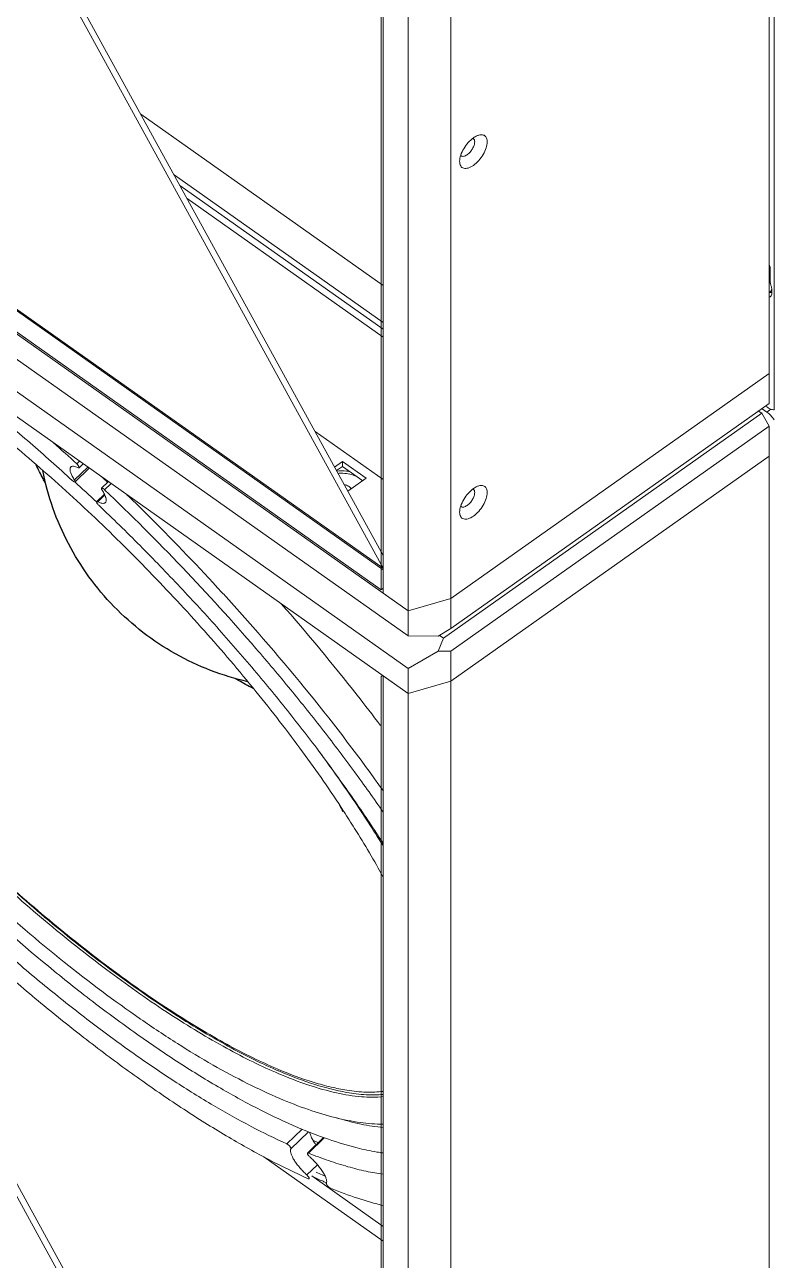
# Model space of a CAD drawing. Header units: millimetres. Extents: x 0 to 9253, y 0 to 2730.
# Drawn here: x 8681.7 to 8893.1, y 935.7 to 1284.4 of the extents above; entities that cross this region are included whole.
import ezdxf

# ---------------------------------------------------------------- set-up
doc = ezdxf.new("R2010")
doc.units = ezdxf.units.MM
doc.layers.get('0').update_dxf_attribs({"lineweight": 13})
doc.layers.add('INTFCLR_5754_1', color=7, linetype='Continuous')

msp = doc.modelspace()

# ---------------------------------------------------------------- linework, layer by layer
at = {"color": 7, "linetype": 'Continuous'}
for p, q in [((8482.14, 1678.85), (8782.83, 1131.02)), ((8482.14, 1678.85), (8782.83, 1131.02)), ((8482.14, 1678.85), (8782.83, 1131.02)), ((8782.83, 1134.6), (8485.35, 1676.58)), ((8782.83, 1134.6), (8485.35, 1676.58)), ((8782.83, 1134.6), (8485.35, 1676.58)), ((8893.14, 1175.73), (8893.14, 1538.48)), ((8891.73, 1528.22), (8891.73, 1177.5)), ((8891.73, 1185.98), (8891.73, 1528.22)), ((8891.73, 1177.5), (8891.73, 1528.22)), ((8782.27, 1124.95), (8782.27, 1466.06)), ((8782.83, 1123.98), (8782.83, 1466.23)), ((8782.83, 1466.23), (8782.83, 1123.98)), ((8782.83, 1123.98), (8782.83, 1466.22)), ((8801.92, 1114), (8801.92, 1464.72)), ((8801.92, 1464.72), (8801.92, 1114)), ((8801.92, 1464.72), (8801.92, 1114)), ((8789.9, 1461.22), (8789.9, 1111.91)), ((8789.9, 1461.22), (8789.9, 1111.91)), ((8789.9, 1111.91), (8789.9, 1461.22)), ((8789.9, 1118.98), (8468.17, 1346.48)), ((8789.9, 1118.98), (8468.17, 1346.48)), ((8468.17, 1346.48), (8789.9, 1118.98)), ((8480.9, 1344.52), (8782.83, 1131.02)), ((8480.9, 1344.52), (8782.83, 1131.02)), ((8480.9, 1344.52), (8782.83, 1131.02)), ((8481.16, 1343.89), (8782.83, 1130.58)), ((8481.16, 1343.89), (8782.83, 1130.57)), ((8481.16, 1343.89), (8782.83, 1130.58)), ((8468.17, 1339.41), (8789.9, 1111.91)), ((8789.9, 1111.91), (8468.17, 1339.41)), ((8789.9, 1111.91), (8468.17, 1339.41)), ((8475.81, 1341.65), (8782.27, 1124.95)), ((8789.9, 1102.72), (8468.17, 1330.22)), ((8468.17, 1323.15), (8789.9, 1095.65)), ((8482.14, 1313.27), (8782.83, 765.44)), ((8782.83, 769.02), (8485.35, 1311)), ((8714.43, 1259.21), (8782.83, 1210.85)), ((8782.83, 1210.85), (8714.43, 1259.21)), ((8782.83, 1210.85), (8714.43, 1259.21)), ((8782.83, 1200.36), (8723.84, 1242.07)), ((8782.83, 1200.36), (8723.84, 1242.07)), ((8782.83, 1200.36), (8723.84, 1242.07)), ((8725.51, 1239.04), (8782.83, 1198.5)), ((8725.51, 1239.04), (8782.83, 1198.5)), ((8725.51, 1239.03), (8782.83, 1198.5)), ((8782.83, 1196.26), (8727.53, 1235.36)), ((8782.83, 1196.25), (8727.53, 1235.36)), ((8782.83, 1196.26), (8727.53, 1235.36)), ((8891.73, 1216.09), (8891.9, 1216.21)), ((8891.73, 1216.09), (8891.9, 1216.21)), ((8892.01, 1215.42), (8892.01, 1211.81)), ((8892.01, 1211.81), (8892.01, 1215.42)), ((8892.5, 1208.71), (8892.5, 1209.42)), ((8892.5, 1209.42), (8892.5, 1208.71)), ((8801.92, 1122.48), (8891.73, 1185.98)), ((8891.73, 1185.98), (8801.92, 1122.48)), ((8891.73, 1185.98), (8801.92, 1122.48)), ((8801.92, 1114), (8891.73, 1177.5)), ((8891.73, 1177.5), (8801.92, 1114)), ((8891.73, 1177.5), (8801.92, 1114)), ((8888.73, 1175.38), (8889.61, 1174.76)), ((8891.02, 1175.11), (8889.68, 1176.05)), ((8890.69, 1176.76), (8891.02, 1176.53)), ((8891.02, 1176.53), (8890.69, 1176.76)), ((8891.02, 1175.11), (8892.16, 1175.91)), ((8889.61, 1174.76), (8799.8, 1111.26)), ((8891.73, 1171.13), (8889.61, 1174.76)), ((8782.83, 1156.02), (8763.61, 1169.61)), ((8763.61, 1169.61), (8782.83, 1156.02)), ((8763.61, 1169.61), (8782.83, 1156.02)), ((8891.73, 1171.13), (8801.92, 1107.63)), ((8891.73, 1171.13), (8891.73, 1162.65)), ((8801.92, 1099.15), (8891.73, 1162.65)), ((8801.92, 1099.15), (8891.73, 1162.65)), ((8891.73, 820.41), (8891.73, 1162.65)), ((8695.76, 1155.93), (8699.51, 1159.56)), ((8699.91, 1159.28), (8695.91, 1155.4)), ((8696.43, 1160.45), (8697.2, 1161.2)), ((8698.18, 1160.5), (8697.04, 1159.39)), ((8771.34, 1161.15), (8769.12, 1159.58)), ((8769.12, 1159.58), (8771.34, 1161.15)), ((8769.12, 1159.58), (8771.34, 1161.15)), ((8771.34, 1159.74), (8769.68, 1158.56)), ((8769.68, 1158.56), (8771.34, 1159.74)), ((8769.68, 1158.56), (8771.34, 1159.73)), ((8778.06, 1156.4), (8771.34, 1161.15)), ((8771.34, 1161.15), (8771.34, 1159.74)), ((8771.34, 1159.73), (8771.34, 1161.15)), ((8771.34, 1161.15), (8778.06, 1156.4)), ((8771.34, 1159.74), (8771.34, 1161.15)), ((8771.34, 1161.15), (8778.06, 1156.4)), ((8777.06, 1155.69), (8771.34, 1159.74)), ((8771.34, 1159.74), (8777.06, 1155.69)), ((8771.34, 1159.73), (8777.06, 1155.69)), ((8695.94, 1155.45), (8695.91, 1155.4)), ((8705.28, 1155.39), (8703.41, 1153.57)), ((8704.23, 1153.16), (8706.06, 1154.93)), ((8705.29, 1155.42), (8704.87, 1155.82)), ((8772.88, 1152.74), (8778.06, 1156.4)), ((8778.06, 1156.4), (8772.88, 1152.73)), ((8778.06, 1156.4), (8772.88, 1152.74)), ((8704.2, 1151.92), (8702.04, 1149.81)), ((8702.34, 1149.78), (8704.31, 1151.69)), ((8701.93, 1149.7), (8702.02, 1149.62)), ((8701.94, 1149.72), (8702.03, 1149.64)), ((8702.34, 1149.78), (8702.66, 1149.63)), ((8782.83, 1125.35), (8782.27, 1124.95)), ((8789.9, 1118.98), (8782.83, 1123.98)), ((8801.92, 1122.48), (8789.9, 1118.98)), ((8801.92, 1122.48), (8789.9, 1118.98)), ((8801.92, 1122.48), (8789.9, 1118.98)), ((8798.32, 1111.89), (8801.92, 1114)), ((8798.32, 1111.89), (8801.92, 1114)), ((8801.92, 1114), (8798.32, 1111.89)), ((8798.32, 1111.89), (8789.9, 1111.91)), ((8789.9, 1111.91), (8798.32, 1111.89)), ((8789.9, 1111.91), (8798.32, 1111.89)), ((8798.32, 1107.65), (8799.8, 1111.26)), ((8799.8, 1111.26), (8798.64, 1112.08)), ((8789.9, 1102.72), (8798.32, 1107.65)), ((8801.92, 1107.63), (8798.32, 1107.65)), ((8801.92, 1099.15), (8801.92, 1107.63)), ((8789.9, 1102.72), (8789.9, 1095.65)), ((8782.67, 1100.77), (8782.27, 1100.48)), ((8782.27, 759.37), (8782.27, 1100.48)), ((8789.9, 1095.65), (8782.83, 1100.65)), ((8782.83, 758.41), (8782.83, 1100.65)), ((8789.9, 1095.65), (8801.92, 1099.15)), ((8801.92, 1099.15), (8789.9, 1095.65)), ((8801.92, 1099.15), (8801.92, 748.42)), ((8789.9, 1095.65), (8789.9, 746.34)), ((8771.64, 1062.47), (8771.7, 1062.37)), ((8771.68, 1062.45), (8771.74, 1062.35)), ((8755.67, 968.54), (8759.97, 972.71)), ((8756.8, 967.14), (8761.8, 971.99)), ((8765.99, 970.34), (8761.48, 965.97)), ((8761.72, 965.96), (8766.18, 970.28)), ((8756.81, 967.17), (8756.8, 967.14)), ((8749.15, 964.89), (8782.83, 941.08)), ((8761.3, 959.77), (8764.29, 962.67)), ((8782.83, 945.24), (8762.69, 959.49))]:
    msp.add_line(p, q, dxfattribs=at)
for centre, radius, start, end in [((8807.81, 1251.68), 0.764, 54.7788, 65.313), ((8807.81, 1251.68), 0.764, 54.7788, 65.313), ((8805.23, 1248.03), 0.764, 224.2411, 234.697), ((8805.23, 1248.03), 0.764, 224.2411, 234.697), ((8887.13, 1208.93), 6.19, 37.8598, 41.9574), ((8887.13, 1208.93), 6.19, 37.8598, 41.9574), ((8290.56, 718.6), 599.97, 47.43116, 48.27938), ((8330.51, 756.09), 541.21, 46.6623, 47.54), ((8318.73, 744.41), 563.98, 46.7566, 47.0053), ((8807.81, 1152.69), 0.764, 54.7788, 65.313), ((8807.81, 1152.69), 0.764, 54.7788, 65.313), ((8701.92, 1148.93), 0.95, 63.8008, 66.8671), ((8805.23, 1149.04), 0.764, 224.2411, 234.697), ((8805.23, 1149.04), 0.764, 224.2411, 234.697), ((8266.98, 693.06), 638.08, 42.35499, 42.50849), ((8805.59, 1111.31), 133.59, 246.5584, 246.926), ((8805.91, 1111.85), 133.5, 246.5335, 246.9259), ((8835.02, 1126.65), 172.8, 245.3712, 245.9421), ((8833.78, 1117.38), 171.7, 245.9945, 246.6), ((8831.09, 1111.2), 164.97, 246.6029, 246.9262)]:
    msp.add_arc(centre, radius, start, end, dxfattribs=at)
for points, knots in [([(8808.29, 1252.5), (8807.74, 1252.11), (8806.72, 1251.16), (8805.5, 1249.48), (8804.66, 1247.68), (8804.4, 1246.43), (8804.4, 1245.86)], [0, 0, 0, 0, 0.253701, 0.524646, 0.782308, 1, 1, 1, 1]), ([(8808.29, 1252.5), (8807.74, 1252.11), (8806.72, 1251.16), (8805.5, 1249.48), (8804.66, 1247.68), (8804.4, 1246.43), (8804.4, 1245.86)], [0, 0, 0, 0, 0.253701, 0.524646, 0.782308, 1, 1, 1, 1]), ([(8808.64, 1251.36), (8808.64, 1251.55), (8808.6, 1251.91), (8808.38, 1252.21), (8808.25, 1252.31)], [0, 0, 0, 0, 0.549302, 1, 1, 1, 1]), ([(8808.64, 1251.36), (8808.64, 1251.55), (8808.6, 1251.91), (8808.38, 1252.21), (8808.25, 1252.31)], [0, 0, 0, 0, 0.549302, 1, 1, 1, 1]), ([(8809.58, 1253.19), (8809.48, 1253.15), (8809.02, 1252.97), (8808.6, 1252.71), (8808.29, 1252.5)], [0, 0, 0, 0, 0.231252, 1, 1, 1, 1]), ([(8809.58, 1253.19), (8809.48, 1253.15), (8809.02, 1252.97), (8808.6, 1252.71), (8808.29, 1252.5)], [0, 0, 0, 0, 0.231252, 1, 1, 1, 1]), ([(8812.18, 1251.36), (8812.18, 1251.71), (8812.1, 1252.37), (8811.52, 1253.18), (8810.57, 1253.45), (8809.92, 1253.31), (8809.58, 1253.19)], [0, 0, 0, 0, 0.274851, 0.500018, 0.725179, 1, 1, 1, 1]), ([(8812.18, 1251.36), (8812.18, 1251.71), (8812.1, 1252.37), (8811.52, 1253.18), (8810.57, 1253.45), (8809.92, 1253.31), (8809.58, 1253.19)], [0, 0, 0, 0, 0.274851, 0.500018, 0.725179, 1, 1, 1, 1]), ([(8806.52, 1247.73), (8806.82, 1247.95), (8807.38, 1248.47), (8808.04, 1249.38), (8808.5, 1250.36), (8808.64, 1251.04), (8808.64, 1251.36)], [0, 0, 0, 0, 0.253664, 0.52465, 0.78234, 1, 1, 1, 1]), ([(8806.52, 1247.73), (8806.82, 1247.95), (8807.38, 1248.47), (8808.04, 1249.38), (8808.5, 1250.36), (8808.64, 1251.04), (8808.64, 1251.36)], [0, 0, 0, 0, 0.253664, 0.52465, 0.78234, 1, 1, 1, 1]), ([(8808.29, 1244.72), (8808.84, 1245.1), (8809.86, 1246.06), (8811.08, 1247.74), (8811.92, 1249.53), (8812.18, 1250.78), (8812.18, 1251.36)], [0, 0, 0, 0, 0.253701, 0.524646, 0.782308, 1, 1, 1, 1]), ([(8808.29, 1244.72), (8808.84, 1245.1), (8809.86, 1246.06), (8811.08, 1247.74), (8811.92, 1249.53), (8812.18, 1250.78), (8812.18, 1251.36)], [0, 0, 0, 0, 0.253701, 0.524646, 0.782308, 1, 1, 1, 1]), ([(8804.4, 1245.86), (8804.4, 1245.62), (8804.44, 1245.18), (8804.65, 1244.58), (8805.03, 1244.13), (8805.55, 1243.87), (8806.16, 1243.82), (8807.13, 1244), (8807.83, 1244.4), (8808.29, 1244.72)], [0, 0, 0, 0, 0.132214, 0.246897, 0.349689, 0.450966, 0.56152, 0.688704, 1, 1, 1, 1]), ([(8804.4, 1245.86), (8804.4, 1245.62), (8804.44, 1245.18), (8804.65, 1244.58), (8805.03, 1244.13), (8805.55, 1243.87), (8806.16, 1243.82), (8807.13, 1244), (8807.83, 1244.4), (8808.29, 1244.72)], [0, 0, 0, 0, 0.132214, 0.246897, 0.349689, 0.450966, 0.56152, 0.688704, 1, 1, 1, 1]), ([(8804.79, 1247.41), (8804.89, 1247.34), (8805.14, 1247.24), (8805.58, 1247.27), (8806.05, 1247.44), (8806.36, 1247.62), (8806.52, 1247.73)], [0, 0, 0, 0, 0.195685, 0.419998, 0.68823, 1, 1, 1, 1]), ([(8804.79, 1247.41), (8804.89, 1247.34), (8805.14, 1247.24), (8805.58, 1247.27), (8806.05, 1247.44), (8806.36, 1247.62), (8806.52, 1247.73)], [0, 0, 0, 0, 0.195685, 0.419998, 0.68823, 1, 1, 1, 1]), ([(8695.13, 1155.78), (8691.21, 1159.38), (8683.36, 1166.38), (8671.45, 1176.4), (8659.61, 1185.73), (8647.94, 1194.31), (8636.54, 1202.07), (8625.5, 1208.95), (8614.92, 1214.88), (8607.92, 1218.32), (8604.52, 1219.85)], [0, 0, 0, 0, 0.143339, 0.283342, 0.418983, 0.549281, 0.673321, 0.790264, 0.899365, 1, 1, 1, 1]), ([(8892.01, 1215.42), (8892.01, 1215.52), (8891.98, 1215.97), (8891.86, 1216.41), (8891.73, 1216.73)], [0, 0, 0, 0, 0.2243, 1, 1, 1, 1]), ([(8892.01, 1215.42), (8892.01, 1215.52), (8891.98, 1215.97), (8891.86, 1216.41), (8891.73, 1216.73)], [0, 0, 0, 0, 0.2243, 1, 1, 1, 1]), ([(8891.73, 1211.95), (8891.75, 1211.91), (8891.86, 1211.75), (8891.95, 1211.58), (8892.02, 1211.45)], [0, 0, 0, 0, 0.25242, 1, 1, 1, 1]), ([(8891.73, 1211.95), (8891.75, 1211.91), (8891.86, 1211.75), (8891.95, 1211.58), (8892.02, 1211.45)], [0, 0, 0, 0, 0.25242, 1, 1, 1, 1]), ([(8892.25, 1210.67), (8892.21, 1210.77), (8892.08, 1211.14), (8892.01, 1211.53), (8892.01, 1211.81)], [0, 0, 0, 0, 0.274049, 1, 1, 1, 1]), ([(8892.25, 1210.67), (8892.21, 1210.77), (8892.08, 1211.14), (8892.01, 1211.53), (8892.01, 1211.81)], [0, 0, 0, 0, 0.274049, 1, 1, 1, 1]), ([(8892.5, 1209.42), (8892.5, 1209.51), (8892.48, 1209.94), (8892.36, 1210.36), (8892.25, 1210.67)], [0, 0, 0, 0, 0.225319, 1, 1, 1, 1]), ([(8892.5, 1209.42), (8892.5, 1209.51), (8892.48, 1209.94), (8892.36, 1210.36), (8892.25, 1210.67)], [0, 0, 0, 0, 0.225319, 1, 1, 1, 1]), ([(8752.45, 988.75), (8750.02, 989.8), (8745.04, 992.13), (8734.66, 997.62), (8721.05, 1005.97), (8704.33, 1017.83), (8687.15, 1031.53), (8669.91, 1046.77), (8653, 1063.2), (8636.81, 1080.44), (8621.72, 1098.09), (8608.07, 1115.75), (8596.18, 1133), (8587.73, 1147.09), (8582.11, 1157.86), (8578.61, 1165.37), (8575.72, 1172.49), (8573.46, 1179.19), (8571.85, 1185.43), (8570.88, 1191.17), (8570.57, 1196.39), (8570.92, 1201.06), (8571.95, 1205.17), (8573.13, 1207.58), (8573.83, 1208.64)], [0, 0, 0, 0, 0.026784, 0.055565, 0.118608, 0.188051, 0.262549, 0.340591, 0.420555, 0.50076, 0.579518, 0.655186, 0.726214, 0.791206, 0.821066, 0.848998, 0.874903, 0.898713, 0.920392, 0.939955, 0.957475, 0.973113, 0.987146, 1, 1, 1, 1]), ([(8752.74, 989.39), (8750.34, 990.43), (8745.41, 992.74), (8735.14, 998.17), (8721.68, 1006.42), (8705.14, 1018.11), (8688.14, 1031.63), (8671.07, 1046.67), (8654.31, 1062.89), (8638.24, 1079.92), (8623.22, 1097.38), (8609.6, 1114.87), (8597.68, 1132), (8589.17, 1146), (8583.47, 1156.74), (8579.89, 1164.24), (8576.9, 1171.37), (8574.53, 1178.09), (8572.79, 1184.37), (8571.69, 1190.17), (8571.22, 1195.46), (8571.41, 1200.22), (8572.25, 1204.43), (8573.3, 1206.94), (8573.94, 1208.06)], [0, 0, 0, 0, 0.026654, 0.055278, 0.117937, 0.186924, 0.260929, 0.338477, 0.417984, 0.49781, 0.576303, 0.651852, 0.722933, 0.788168, 0.818221, 0.846394, 0.872586, 0.896723, 0.918763, 0.938707, 0.956612, 0.972614, 0.986951, 1, 1, 1, 1]), ([(8892.43, 1209.97), (8892.43, 1209.9), (8892.43, 1209.77), (8892.38, 1209.53), (8892.29, 1209.32), (8892.15, 1209.16), (8892.03, 1209.07), (8891.88, 1209.01), (8891.78, 1208.99), (8891.73, 1208.98)], [0, 0, 0, 0, 0.152028, 0.292196, 0.540405, 0.654563, 0.766539, 0.880414, 1, 1, 1, 1]), ([(8892.43, 1209.97), (8892.43, 1209.9), (8892.43, 1209.77), (8892.38, 1209.53), (8892.29, 1209.32), (8892.15, 1209.16), (8892.03, 1209.07), (8891.88, 1209.01), (8891.78, 1208.99), (8891.73, 1208.98)], [0, 0, 0, 0, 0.152028, 0.292196, 0.540405, 0.654563, 0.766539, 0.880414, 1, 1, 1, 1]), ([(8892.51, 1208.84), (8892.39, 1208.81), (8892.12, 1208.78), (8891.86, 1208.83), (8891.73, 1208.87)], [0, 0, 0, 0, 0.462993, 1, 1, 1, 1]), ([(8892.51, 1208.84), (8892.39, 1208.81), (8892.12, 1208.78), (8891.86, 1208.83), (8891.73, 1208.87)], [0, 0, 0, 0, 0.462993, 1, 1, 1, 1]), ([(8891.73, 1207.52), (8891.76, 1207.53), (8891.88, 1207.56), (8892, 1207.61), (8892.08, 1207.67)], [0, 0, 0, 0, 0.258492, 1, 1, 1, 1]), ([(8891.73, 1207.52), (8891.76, 1207.53), (8891.88, 1207.56), (8892, 1207.61), (8892.08, 1207.67)], [0, 0, 0, 0, 0.258492, 1, 1, 1, 1]), ([(8892.08, 1207.67), (8892.22, 1207.77), (8892.46, 1208.1), (8892.5, 1208.5), (8892.5, 1208.71)], [0, 0, 0, 0, 0.450426, 1, 1, 1, 1]), ([(8892.08, 1207.67), (8892.22, 1207.77), (8892.46, 1208.1), (8892.5, 1208.5), (8892.5, 1208.71)], [0, 0, 0, 0, 0.450426, 1, 1, 1, 1]), ([(8752.88, 989.75), (8750.55, 990.74), (8745.79, 992.94), (8735.87, 998.09), (8722.84, 1005.95), (8706.83, 1017.12), (8690.33, 1030.06), (8673.7, 1044.49), (8657.31, 1060.1), (8641.52, 1076.56), (8626.68, 1093.49), (8613.09, 1110.54), (8601.06, 1127.32), (8592.35, 1141.11), (8586.4, 1151.75), (8582.59, 1159.23), (8579.34, 1166.39), (8576.66, 1173.18), (8574.58, 1179.57), (8573.1, 1185.52), (8572.22, 1191), (8571.9, 1197.3), (8572.52, 1201.84), (8573.49, 1204.47)], [0, 0, 0, 0, 0.026047, 0.054015, 0.115248, 0.182721, 0.255211, 0.331336, 0.409605, 0.488466, 0.56635, 0.641716, 0.713096, 0.77914, 0.809792, 0.838688, 0.865722, 0.890806, 0.913882, 0.934924, 0.953949, 0.971033, 1, 1, 1, 1]), ([(8650.82, 1186.91), (8656.39, 1183.06), (8667.62, 1174.76), (8684.19, 1161.15), (8700.74, 1146.21), (8716.93, 1130.24), (8732.42, 1113.58), (8746.88, 1096.59), (8760.01, 1079.61), (8767.99, 1068.13), (8771.68, 1062.45)], [0, 0, 0, 0, 0.116374, 0.240038, 0.368666, 0.499816, 0.630989, 0.759687, 0.883467, 1, 1, 1, 1]), ([(8893.14, 1175.73), (8892.8, 1175.72), (8892.03, 1175.89), (8891.37, 1176.28), (8891.02, 1176.53)], [0, 0, 0, 0, 0.444783, 1, 1, 1, 1]), ([(8893.14, 1175.73), (8892.8, 1175.72), (8892.03, 1175.89), (8891.37, 1176.28), (8891.02, 1176.53)], [0, 0, 0, 0, 0.444783, 1, 1, 1, 1]), ([(8891.02, 1175.11), (8891.42, 1174.82), (8892.19, 1174.14), (8892.84, 1173.34), (8893.14, 1172.9)], [0, 0, 0, 0, 0.482137, 1, 1, 1, 1]), ([(8694.55, 1159.29), (8694.52, 1159.21), (8694.49, 1159.01), (8694.51, 1158.68), (8694.58, 1158.31), (8694.76, 1157.73), (8695.14, 1156.91), (8695.54, 1156.27), (8695.76, 1155.93)], [0, 0, 0, 0, 0.075049, 0.163117, 0.265975, 0.384196, 0.665455, 1, 1, 1, 1]), ([(8694.73, 1159.59), (8694.69, 1159.55), (8694.62, 1159.46), (8694.57, 1159.35), (8694.55, 1159.29)], [0, 0, 0, 0, 0.485831, 1, 1, 1, 1]), ([(8696.75, 1159.42), (8696.53, 1159.52), (8696.13, 1159.68), (8695.62, 1159.8), (8695.28, 1159.81), (8695.06, 1159.78), (8694.88, 1159.71), (8694.77, 1159.64), (8694.73, 1159.59)], [0, 0, 0, 0, 0.33763, 0.610802, 0.724476, 0.824917, 0.915248, 1, 1, 1, 1]), ([(8696.43, 1160.45), (8696.56, 1160.33), (8696.74, 1160.13), (8696.93, 1159.86), (8697.01, 1159.73), (8697.03, 1159.66)], [0, 0, 0, 0, 0.549119, 0.795281, 1, 1, 1, 1]), ([(8697.04, 1159.39), (8697.03, 1159.38), (8696.99, 1159.36), (8696.92, 1159.36), (8696.84, 1159.38), (8696.78, 1159.4), (8696.75, 1159.42)], [0, 0, 0, 0, 0.174047, 0.387852, 0.661878, 1, 1, 1, 1]), ([(8697.03, 1159.66), (8697.05, 1159.62), (8697.07, 1159.55), (8697.07, 1159.47), (8697.06, 1159.44)], [0, 0, 0, 0, 0.583468, 1, 1, 1, 1]), ([(8697.06, 1159.44), (8697.06, 1159.43), (8697.06, 1159.42), (8697.05, 1159.4), (8697.04, 1159.39)], [0, 0, 0, 0, 0.263028, 1, 1, 1, 1]), ([(8773.39, 1158.3), (8773.09, 1158.36), (8771.89, 1158.57), (8770.66, 1158.57), (8769.75, 1158.44)], [0, 0, 0, 0, 0.248268, 1, 1, 1, 1]), ([(8773.39, 1158.3), (8773.09, 1158.36), (8771.89, 1158.57), (8770.66, 1158.56), (8769.75, 1158.44)], [0, 0, 0, 0, 0.248268, 1, 1, 1, 1]), ([(8773.39, 1158.3), (8773.09, 1158.36), (8771.89, 1158.57), (8770.66, 1158.57), (8769.75, 1158.44)], [0, 0, 0, 0, 0.248268, 1, 1, 1, 1]), ([(8770.11, 1157.78), (8770.56, 1157.82), (8772.33, 1157.89), (8774.13, 1157.5), (8775.31, 1156.94)], [0, 0, 0, 0, 0.256578, 1, 1, 1, 1]), ([(8770.11, 1157.78), (8770.56, 1157.82), (8772.33, 1157.88), (8774.13, 1157.5), (8775.31, 1156.94)], [0, 0, 0, 0, 0.256578, 1, 1, 1, 1]), ([(8770.11, 1157.78), (8770.56, 1157.82), (8772.33, 1157.89), (8774.13, 1157.5), (8775.31, 1156.94)], [0, 0, 0, 0, 0.256578, 1, 1, 1, 1]), ([(8695.91, 1155.4), (8695.9, 1155.39), (8695.86, 1155.37), (8695.79, 1155.37), (8695.7, 1155.39), (8695.6, 1155.44), (8695.49, 1155.5), (8695.33, 1155.61), (8695.21, 1155.71), (8695.13, 1155.78)], [0, 0, 0, 0, 0.059741, 0.133702, 0.228837, 0.346699, 0.48596, 0.643943, 1, 1, 1, 1]), ([(8695.76, 1155.93), (8695.77, 1155.91), (8695.81, 1155.85), (8695.85, 1155.78), (8695.88, 1155.73)], [0, 0, 0, 0, 0.268063, 1, 1, 1, 1]), ([(8695.88, 1155.73), (8695.9, 1155.68), (8695.94, 1155.59), (8695.95, 1155.49), (8695.94, 1155.45)], [0, 0, 0, 0, 0.595013, 1, 1, 1, 1]), ([(8773.88, 1153.44), (8773.67, 1153.74), (8773.04, 1154.27), (8772.28, 1154.52), (8771.87, 1154.59)], [0, 0, 0, 0, 0.466753, 1, 1, 1, 1]), ([(8773.88, 1153.43), (8773.67, 1153.74), (8773.04, 1154.27), (8772.28, 1154.52), (8771.87, 1154.59)], [0, 0, 0, 0, 0.466753, 1, 1, 1, 1]), ([(8773.88, 1153.44), (8773.67, 1153.74), (8773.04, 1154.27), (8772.28, 1154.52), (8771.87, 1154.59)], [0, 0, 0, 0, 0.466753, 1, 1, 1, 1]), ([(8812.18, 1152.36), (8812.18, 1152.72), (8812.1, 1153.37), (8811.52, 1154.19), (8810.57, 1154.46), (8809.92, 1154.31), (8809.58, 1154.19)], [0, 0, 0, 0, 0.274851, 0.500018, 0.725179, 1, 1, 1, 1]), ([(8812.18, 1152.36), (8812.18, 1152.72), (8812.1, 1153.37), (8811.52, 1154.19), (8810.57, 1154.46), (8809.92, 1154.31), (8809.58, 1154.19)], [0, 0, 0, 0, 0.274851, 0.500018, 0.725179, 1, 1, 1, 1]), ([(8703.54, 1153.07), (8703.51, 1153.12), (8703.46, 1153.2), (8703.41, 1153.31), (8703.38, 1153.42), (8703.36, 1153.53), (8703.41, 1153.57)], [0, 0, 0, 0, 0.361195, 0.516084, 0.65138, 1, 1, 1, 1]), ([(8703.41, 1153.57), (8703.42, 1153.58), (8703.45, 1153.6), (8703.52, 1153.61), (8703.59, 1153.59), (8703.64, 1153.57), (8703.67, 1153.56)], [0, 0, 0, 0, 0.179251, 0.394931, 0.667023, 1, 1, 1, 1]), ([(8704.48, 1149.55), (8704.55, 1149.61), (8704.65, 1149.77), (8704.72, 1150.08), (8704.71, 1150.46), (8704.64, 1150.8), (8704.55, 1151.1), (8704.42, 1151.45), (8704.22, 1151.91), (8703.91, 1152.48), (8703.67, 1152.87), (8703.54, 1153.07)], [0, 0, 0, 0, 0.069928, 0.149323, 0.244423, 0.358207, 0.422435, 0.491518, 0.643841, 0.814044, 1, 1, 1, 1]), ([(8703.67, 1153.56), (8703.76, 1153.52), (8703.96, 1153.4), (8704.14, 1153.25), (8704.23, 1153.16)], [0, 0, 0, 0, 0.446236, 1, 1, 1, 1]), ([(8704.23, 1153.16), (8711.72, 1146.03), (8726.33, 1131.44), (8743.62, 1112.42), (8756.7, 1096.88), (8765.97, 1085.28), (8774.69, 1073.74), (8780.2, 1065.99), (8782.85, 1062.14)], [0, 0, 0, 0, 0.257472, 0.513882, 0.639833, 0.763302, 0.883584, 1, 1, 1, 1]), ([(8710.53, 1151.78), (8712.83, 1149.55), (8721.98, 1140.56), (8730.85, 1131.3), (8737.36, 1124.2)], [0, 0, 0, 0, 0.24966, 1, 1, 1, 1]), ([(8808.29, 1153.5), (8807.74, 1153.11), (8806.72, 1152.16), (8805.5, 1150.48), (8804.66, 1148.69), (8804.4, 1147.44), (8804.4, 1146.86)], [0, 0, 0, 0, 0.253701, 0.524646, 0.782308, 1, 1, 1, 1]), ([(8808.29, 1153.5), (8807.74, 1153.11), (8806.72, 1152.16), (8805.5, 1150.48), (8804.66, 1148.69), (8804.4, 1147.44), (8804.4, 1146.86)], [0, 0, 0, 0, 0.253701, 0.524646, 0.782308, 1, 1, 1, 1]), ([(8806.52, 1148.74), (8806.82, 1148.95), (8807.38, 1149.47), (8808.04, 1150.39), (8808.5, 1151.37), (8808.64, 1152.05), (8808.64, 1152.36)], [0, 0, 0, 0, 0.253664, 0.52465, 0.78234, 1, 1, 1, 1]), ([(8806.52, 1148.74), (8806.82, 1148.95), (8807.38, 1149.47), (8808.04, 1150.39), (8808.5, 1151.37), (8808.64, 1152.05), (8808.64, 1152.36)], [0, 0, 0, 0, 0.253664, 0.52465, 0.78234, 1, 1, 1, 1]), ([(8808.64, 1152.36), (8808.64, 1152.55), (8808.6, 1152.91), (8808.38, 1153.22), (8808.25, 1153.31)], [0, 0, 0, 0, 0.549302, 1, 1, 1, 1]), ([(8808.64, 1152.36), (8808.64, 1152.55), (8808.6, 1152.91), (8808.38, 1153.22), (8808.25, 1153.31)], [0, 0, 0, 0, 0.549302, 1, 1, 1, 1]), ([(8809.58, 1154.19), (8809.48, 1154.16), (8809.02, 1153.97), (8808.6, 1153.72), (8808.29, 1153.5)], [0, 0, 0, 0, 0.231252, 1, 1, 1, 1]), ([(8809.58, 1154.19), (8809.48, 1154.16), (8809.02, 1153.97), (8808.6, 1153.72), (8808.29, 1153.5)], [0, 0, 0, 0, 0.231252, 1, 1, 1, 1]), ([(8808.29, 1145.72), (8808.84, 1146.11), (8809.86, 1147.06), (8811.08, 1148.74), (8811.92, 1150.54), (8812.18, 1151.79), (8812.18, 1152.36)], [0, 0, 0, 0, 0.253701, 0.524646, 0.782308, 1, 1, 1, 1]), ([(8808.29, 1145.72), (8808.84, 1146.11), (8809.86, 1147.06), (8811.08, 1148.74), (8811.92, 1150.54), (8812.18, 1151.79), (8812.18, 1152.36)], [0, 0, 0, 0, 0.253701, 0.524646, 0.782308, 1, 1, 1, 1]), ([(8702.61, 1148.79), (8702.5, 1148.89), (8702.36, 1149.04), (8702.2, 1149.25), (8702.11, 1149.4), (8702.04, 1149.54), (8702.01, 1149.65), (8702, 1149.75), (8702.02, 1149.8), (8702.04, 1149.81)], [0, 0, 0, 0, 0.343281, 0.503936, 0.648616, 0.772125, 0.870891, 0.944609, 1, 1, 1, 1]), ([(8702.04, 1149.81), (8702.05, 1149.82), (8702.08, 1149.84), (8702.14, 1149.85), (8702.21, 1149.83), (8702.27, 1149.81), (8702.29, 1149.8)], [0, 0, 0, 0, 0.179245, 0.394964, 0.667091, 1, 1, 1, 1]), ([(8782.84, 1053.29), (8780.3, 1057.27), (8774.95, 1065.31), (8766.34, 1077.31), (8757.02, 1089.46), (8747.08, 1101.65), (8736.59, 1113.77), (8725.63, 1125.74), (8714.31, 1137.45), (8706.54, 1145.05), (8702.61, 1148.79)], [0, 0, 0, 0, 0.113296, 0.231717, 0.354424, 0.480526, 0.609096, 0.739179, 0.869805, 1, 1, 1, 1]), ([(8702.66, 1149.63), (8702.86, 1149.55), (8703.22, 1149.42), (8703.67, 1149.33), (8703.99, 1149.33), (8704.18, 1149.37), (8704.35, 1149.44), (8704.44, 1149.51), (8704.48, 1149.55)], [0, 0, 0, 0, 0.332821, 0.603877, 0.717903, 0.819737, 0.912383, 1, 1, 1, 1]), ([(8804.79, 1148.41), (8804.89, 1148.34), (8805.14, 1148.25), (8805.58, 1148.27), (8806.05, 1148.44), (8806.36, 1148.63), (8806.52, 1148.74)], [0, 0, 0, 0, 0.195685, 0.419998, 0.68823, 1, 1, 1, 1]), ([(8804.79, 1148.41), (8804.89, 1148.34), (8805.14, 1148.25), (8805.58, 1148.27), (8806.05, 1148.44), (8806.36, 1148.63), (8806.52, 1148.74)], [0, 0, 0, 0, 0.195685, 0.419998, 0.68823, 1, 1, 1, 1]), ([(8804.4, 1146.86), (8804.4, 1146.62), (8804.44, 1146.18), (8804.65, 1145.58), (8805.03, 1145.14), (8805.55, 1144.88), (8806.16, 1144.82), (8807.13, 1145.01), (8807.83, 1145.4), (8808.29, 1145.72)], [0, 0, 0, 0, 0.132214, 0.246897, 0.349689, 0.450966, 0.56152, 0.688704, 1, 1, 1, 1]), ([(8804.4, 1146.86), (8804.4, 1146.62), (8804.44, 1146.18), (8804.65, 1145.58), (8805.03, 1145.14), (8805.55, 1144.88), (8806.16, 1144.82), (8807.13, 1145.01), (8807.83, 1145.4), (8808.29, 1145.72)], [0, 0, 0, 0, 0.132214, 0.246897, 0.349689, 0.450966, 0.56152, 0.688704, 1, 1, 1, 1]), ([(8758.74, 973.19), (8755.16, 974.72), (8747.8, 978.19), (8736.66, 984.3), (8725.02, 991.48), (8712.99, 999.66), (8700.68, 1008.76), (8683.79, 1022.23), (8667.14, 1036.93), (8650.9, 1052.65), (8634.98, 1069), (8616.37, 1089.92), (8599.46, 1111.49), (8587.46, 1128.62), (8582.04, 1137.06), (8579.49, 1141.23)], [0, 0, 0, 0, 0.046955, 0.098127, 0.1532, 0.211833, 0.273585, 0.337961, 0.472409, 0.541341, 0.610609, 0.74771, 0.87897, 0.941019, 1, 1, 1, 1]), ([(8738.51, 1122.94), (8746.63, 1114.03), (8762, 1096.2), (8776.26, 1077.46), (8782.88, 1068.1)], [0, 0, 0, 0, 0.5126, 1, 1, 1, 1]), ([(8782.06, 1086.65), (8779.89, 1089.53), (8770.9, 1101.24), (8761.45, 1112.59), (8754.09, 1120.98)], [0, 0, 0, 0, 0.244064, 1, 1, 1, 1]), ([(8764.79, 1079.25), (8768.04, 1074.85), (8774.2, 1066.17), (8779.99, 1057.24), (8782.69, 1052.84)], [0, 0, 0, 0, 0.514033, 1, 1, 1, 1]), ([(8770.54, 1064.17), (8770.64, 1063.98), (8770.95, 1063.37), (8771.24, 1062.76), (8771.44, 1062.34)], [0, 0, 0, 0, 0.31607, 1, 1, 1, 1]), ([(8771.74, 1062.35), (8772.77, 1060.77), (8776.65, 1054.68), (8780.32, 1048.46), (8782.87, 1043.77)], [0, 0, 0, 0, 0.260766, 1, 1, 1, 1]), ([(8753.69, 981.35), (8750.58, 982.67), (8744.21, 985.66), (8734.58, 990.86), (8724.53, 996.94), (8710.35, 1006.37), (8692.21, 1020), (8678.14, 1032.05), (8671.05, 1038.47)], [0, 0, 0, 0, 0.100322, 0.209063, 0.325634, 0.449445, 0.715518, 1, 1, 1, 1]), ([(8665.06, 1032.61), (8668.98, 1029.01), (8676.83, 1022.01), (8688.74, 1011.99), (8700.58, 1002.66), (8712.25, 994.08), (8723.65, 986.32), (8734.69, 979.44), (8745.27, 973.51), (8752.27, 970.07), (8755.67, 968.54)], [0, 0, 0, 0, 0.143339, 0.283342, 0.418983, 0.549281, 0.673321, 0.790264, 0.899365, 1, 1, 1, 1]), ([(8761.66, 958.72), (8757.98, 960.37), (8750.42, 964.08), (8738.99, 970.48), (8727.06, 977.91), (8714.75, 986.29), (8702.14, 995.56), (8689.35, 1005.65), (8676.48, 1016.47), (8668, 1024.05), (8663.76, 1027.94)], [0, 0, 0, 0, 0.100567, 0.209627, 0.326553, 0.450595, 0.580913, 0.716584, 0.856623, 1, 1, 1, 1]), ([(8772.62, 983.69), (8771.11, 983.93), (8767.98, 984.56), (8761.33, 986.39), (8756.29, 988.3), (8752.88, 989.75)], [0, 0, 0, 0, 0.221542, 0.462073, 1, 1, 1, 1]), ([(8782.89, 981.89), (8780.85, 981.68), (8776.38, 981.72), (8769.31, 982.88), (8761.45, 985.12), (8756.05, 987.21), (8753.24, 988.41)], [0, 0, 0, 0, 0.201433, 0.434092, 0.700213, 1, 1, 1, 1]), ([(8772.53, 983.08), (8769.49, 983.61), (8763.06, 985.28), (8756.85, 987.64), (8753.58, 989.03)], [0, 0, 0, 0, 0.4643, 1, 1, 1, 1]), ([(8782.86, 983.37), (8781.26, 983.17), (8777.82, 983.05), (8774.41, 983.41), (8772.62, 983.69)], [0, 0, 0, 0, 0.470485, 1, 1, 1, 1]), ([(8782.86, 974.13), (8780.68, 974.12), (8776.12, 974.48), (8769.05, 975.91), (8761.48, 978.21), (8756.34, 980.22), (8753.69, 981.35)], [0, 0, 0, 0, 0.215541, 0.452722, 0.714105, 1, 1, 1, 1]), ([(8782.89, 982.49), (8781.27, 982.34), (8777.78, 982.33), (8774.33, 982.76), (8772.53, 983.08)], [0, 0, 0, 0, 0.471025, 1, 1, 1, 1]), ([(8775.45, 967.44), (8772.72, 968.12), (8767.07, 969.84), (8761.57, 971.98), (8758.74, 973.19)], [0, 0, 0, 0, 0.477387, 1, 1, 1, 1]), ([(8782.87, 973.16), (8780.76, 973.35), (8776.32, 974.06), (8771.97, 975.21), (8769.71, 975.9)], [0, 0, 0, 0, 0.47189, 1, 1, 1, 1]), ([(8762.96, 969.65), (8762.84, 969.86), (8762.63, 970.26), (8762.38, 970.84), (8762.21, 971.36), (8762.16, 971.7), (8762.15, 971.85)], [0, 0, 0, 0, 0.305179, 0.574955, 0.806691, 1, 1, 1, 1]), ([(8763.86, 968.28), (8763.78, 968.4), (8763.46, 968.84), (8763.16, 969.3), (8762.96, 969.65)], [0, 0, 0, 0, 0.263565, 1, 1, 1, 1]), ([(8755.67, 968.54), (8755.74, 968.51), (8755.88, 968.43), (8756.16, 968.21), (8756.42, 967.95), (8756.63, 967.67), (8756.75, 967.47), (8756.82, 967.31), (8756.83, 967.2), (8756.81, 967.17)], [0, 0, 0, 0, 0.117114, 0.257798, 0.567415, 0.713227, 0.838289, 0.934646, 1, 1, 1, 1]), ([(8756.73, 966.98), (8756.68, 966.81), (8756.67, 966.5), (8756.74, 966.07), (8756.9, 965.53), (8757.23, 964.79), (8757.79, 963.83), (8758.5, 962.81), (8759.34, 961.77), (8760.28, 960.74), (8760.96, 960.09), (8761.3, 959.77)], [0, 0, 0, 0, 0.062954, 0.102342, 0.147375, 0.254099, 0.381092, 0.524445, 0.679182, 0.839678, 1, 1, 1, 1]), ([(8756.8, 967.14), (8756.8, 967.13), (8756.77, 967.08), (8756.75, 967.02), (8756.73, 966.98)], [0, 0, 0, 0, 0.243098, 1, 1, 1, 1]), ([(8761.59, 965.5), (8761.56, 965.55), (8761.52, 965.62), (8761.48, 965.72), (8761.45, 965.82), (8761.44, 965.92), (8761.48, 965.97)], [0, 0, 0, 0, 0.359516, 0.513352, 0.647861, 1, 1, 1, 1]), ([(8761.48, 965.97), (8761.49, 965.98), (8761.52, 965.99), (8761.58, 966), (8761.65, 965.99), (8761.7, 965.97), (8761.72, 965.96)], [0, 0, 0, 0, 0.18259, 0.399426, 0.670136, 1, 1, 1, 1]), ([(8761.72, 965.96), (8763.61, 965.2), (8767.3, 963.82), (8772.74, 962.1), (8777.88, 960.8), (8781.23, 960.2), (8782.85, 959.98)], [0, 0, 0, 0, 0.277574, 0.536752, 0.777477, 1, 1, 1, 1]), ([(8782.88, 965.98), (8782.28, 966.06), (8779.78, 966.44), (8777.31, 966.97), (8775.45, 967.44)], [0, 0, 0, 0, 0.240962, 1, 1, 1, 1]), ([(8762.13, 964.87), (8762.02, 964.97), (8761.83, 965.17), (8761.66, 965.39), (8761.59, 965.5)], [0, 0, 0, 0, 0.519421, 1, 1, 1, 1]), ([(8765.88, 960.52), (8765.65, 960.89), (8765.12, 961.65), (8764.23, 962.76), (8763.22, 963.85), (8762.5, 964.54), (8762.13, 964.87)], [0, 0, 0, 0, 0.230243, 0.480631, 0.740853, 1, 1, 1, 1]), ([(8761.3, 959.77), (8761.44, 959.65), (8761.63, 959.45), (8761.82, 959.17), (8761.9, 959.03), (8761.92, 958.97)], [0, 0, 0, 0, 0.547849, 0.794591, 1, 1, 1, 1]), ([(8766.89, 957.55), (8766.55, 957.7), (8765.17, 958.3), (8763.8, 958.93), (8762.77, 959.4)], [0, 0, 0, 0, 0.246556, 1, 1, 1, 1]), ([(8766.8, 957.43), (8766.88, 957.59), (8766.91, 957.89), (8766.86, 958.31), (8766.77, 958.68), (8766.62, 959.1), (8766.34, 959.73), (8766.08, 960.2), (8765.88, 960.52)], [0, 0, 0, 0, 0.160693, 0.262044, 0.379064, 0.512019, 0.660524, 1, 1, 1, 1]), ([(8761.93, 958.7), (8761.92, 958.69), (8761.88, 958.67), (8761.82, 958.67), (8761.74, 958.68), (8761.69, 958.7), (8761.66, 958.72)], [0, 0, 0, 0, 0.176279, 0.390789, 0.663874, 1, 1, 1, 1]), ([(8761.92, 958.97), (8761.94, 958.93), (8761.97, 958.85), (8761.97, 958.77), (8761.96, 958.74)], [0, 0, 0, 0, 0.58431, 1, 1, 1, 1]), ([(8761.96, 958.74), (8761.96, 958.74), (8761.95, 958.72), (8761.94, 958.71), (8761.93, 958.7)], [0, 0, 0, 0, 0.263043, 1, 1, 1, 1]), ([(8766.93, 956.99), (8766.91, 957.03), (8766.86, 957.12), (8766.81, 957.24), (8766.78, 957.34), (8766.79, 957.41), (8766.8, 957.43)], [0, 0, 0, 0, 0.339567, 0.621162, 0.839224, 1, 1, 1, 1]), ([(8767.97, 956.03), (8767.93, 956.04), (8767.84, 956.09), (8767.65, 956.21), (8767.41, 956.41), (8767.15, 956.68), (8767, 956.88), (8766.93, 956.99)], [0, 0, 0, 0, 0.095209, 0.207449, 0.467573, 0.744899, 1, 1, 1, 1]), ([(8782.84, 951.11), (8780.42, 951.72), (8775.4, 953.2), (8770.5, 955.01), (8767.97, 956.03)], [0, 0, 0, 0, 0.478163, 1, 1, 1, 1])]:
    msp.add_open_spline(points, degree=3, knots=knots, dxfattribs=at)
at = {"layer": 'INTFCLR_5754_1', "color": 7, "linetype": 'Continuous'}
for points, knots in [([(8687.62, 1154.97), (8687.37, 1155.42), (8686.43, 1157.15), (8685.55, 1158.92), (8684.95, 1160.24)], [0, 0, 0, 0, 0.261059, 1, 1, 1, 1]), ([(8744.67, 1098.98), (8741.1, 1099.78), (8734.07, 1101.92), (8724.1, 1106.61), (8714.92, 1112.7), (8706.71, 1120.04), (8699.62, 1128.47), (8693.82, 1137.84), (8689.43, 1147.94), (8687.52, 1155.04), (8686.82, 1158.63)], [0, 0, 0, 0, 0.125005, 0.250011, 0.375012, 0.500013, 0.625013, 0.750009, 0.875004, 1, 1, 1, 1]), ([(8746.29, 1097.03), (8745.87, 1097.24), (8744.1, 1098.13), (8742.37, 1099.1), (8741.08, 1099.87)], [0, 0, 0, 0, 0.238718, 1, 1, 1, 1])]:
    msp.add_open_spline(points, degree=3, knots=knots, dxfattribs=at)

doc.saveas('drawing.dxf')
